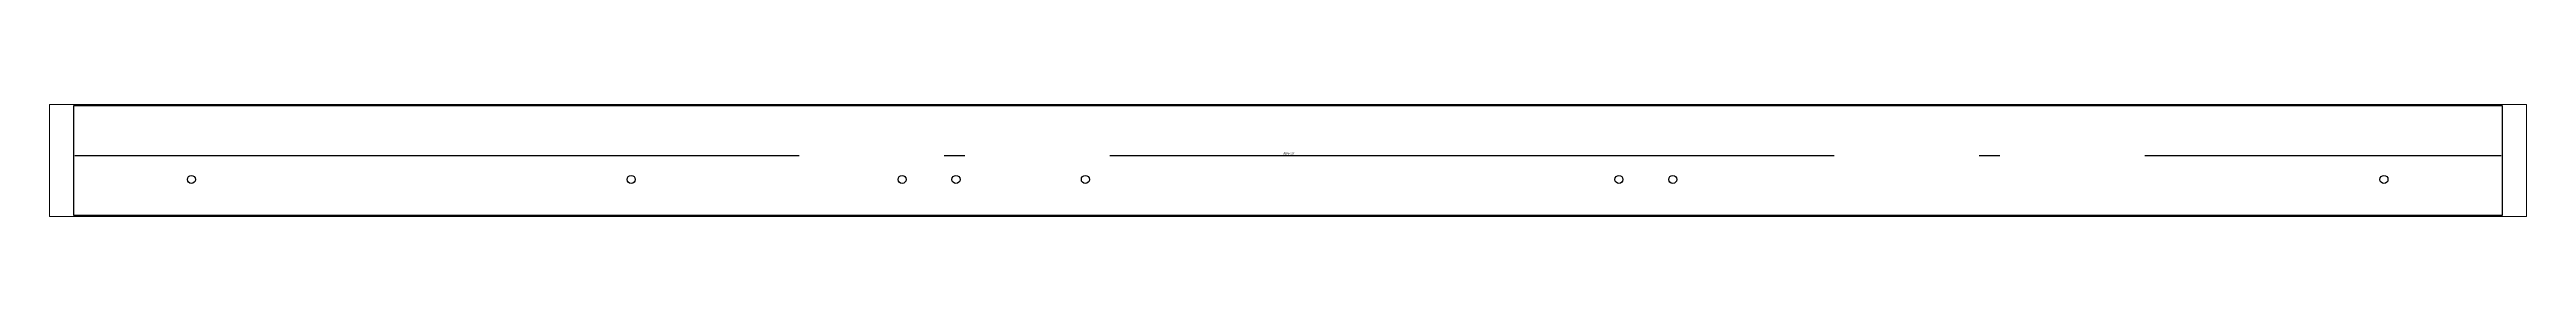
# Paper-space layout 'Layout1' of a CAD drawing. Header units: millimetres. Extents: x 0 to 257, y 92 to 103.
# The model-space entities are those that its viewports show. They can reach past a viewport. Long polylines and large blocks are cut down to what shows.
import ezdxf

# ---------------------------------------------------------------- set-up
doc = ezdxf.new("R2010")
doc.units = ezdxf.units.MM
doc.header["$LTSCALE"] = 25
doc.linetypes.add('DASHDOT', pattern=[1, 0.7, -0.14, 0.02, -0.14])
for name, color, linetype in [('3_Pezzi', 7, 'Continuous'), ('5_Bulloni', 7, 'Continuous'), ('98_Cartiglio', 7, 'Continuous')]:
    doc.layers.add(name, color=color, linetype=linetype)
doc.styles.add('SHX_Style', font='MONOTXT')

msp = doc.modelspace()

# ---------------------------------------------------------------- linework, layer by layer
at = {"layer": '3_Pezzi', "color": 3, "linetype": 'Continuous'}
for p, q in [((0, 5.7), (0, 61.5)), ((0, 61.5), (2705.7, 61.5)), ((2705.7, 61.5), (2705.7, 5.7)), ((0, -61.5), (0, 5.7)), ((2705.7, 5.7), (2705.7, -61.5)), ((2705.7, -61.5), (0, -61.5))]:
    msp.add_line(p, q, dxfattribs=at)
at = {"layer": '5_Bulloni', "color": 2, "linetype": 'Continuous'}
for centre in [(131, -21.2), (131, -21.2), (621, -21.2), (621, -21.2), (922.9, -21.2), (922.9, -21.2), (982.9, -21.2), (982.9, -21.2), (1127.1, -21.2), (1127.1, -21.2), (1721.6, -21.2), (1721.6, -21.2), (1781.6, -21.2), (1781.6, -21.2), (2574, -21.2), (2574, -21.2)]:
    msp.add_circle(centre, 4.5, dxfattribs=at)
at = {"layer": '98_Cartiglio', "color": 1, "linetype": 'DASHDOT', "ltscale": 0.4}
msp.add_line((1, 5.7), (2704.7, 5.7), dxfattribs=at)

# ---------------------------------------------------------------- texts
at = {"layer": '98_Cartiglio', "color": 2, "linetype": 'Continuous', "style": 'SHX_Style', "width": 0.8}
msp.add_text('Ang=90°', height=2.5, dxfattribs=at).set_placement((1347.8, 6.7))

psp = doc.layouts.get("Layout1")

# ---------------------------------------------------------------- viewports
at = {"layer": '0'}
psp.add_viewport(center=(128.5, 97.5), size=(257, 11.67683), view_center_point=(1352.86, 0), view_height=125.3939, dxfattribs=at)

doc.saveas('drawing.dxf')
